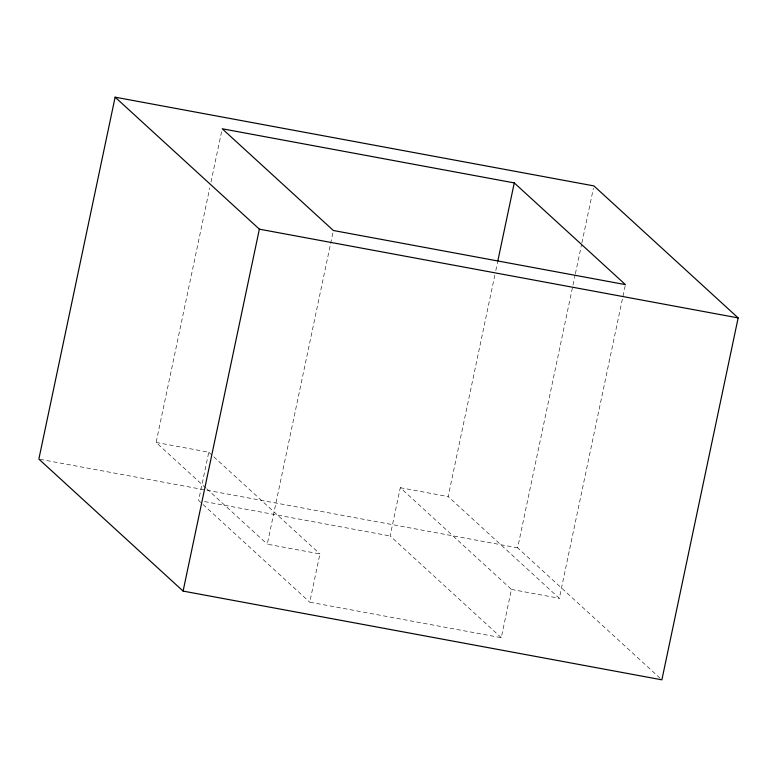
<?xml version="1.0" encoding="UTF-8"?>
<svg xmlns="http://www.w3.org/2000/svg" width="777" height="777" viewBox="0 0 777 777"><rect width="100%" height="100%" fill="white"/><g stroke="black" fill="none" stroke-linecap="round" stroke-linejoin="round"><path stroke-width="0.58" stroke-dasharray="3.88 2.91" d="M205.905 488.024L156.109 442.453L209.741 187.966M210.985 182.051L221.707 131.148M156.109 442.453L208.78 452.214L198.611 500.466L202.166 503.719M501.272 637.684L390.122 535.965L400.291 487.703L511.441 589.422L501.272 637.684L309.761 602.185L319.93 553.933L267.269 544.172L333.119 231.682M625.174 285.81L559.323 598.3L448.164 496.581L494.813 275.233M495.813 270.503L497.552 262.218M660.1 678.204L517.637 547.834L575.145 274.903M575.398 273.718L581.652 244.046M581.895 242.861L593.405 188.277M400.291 487.703L448.164 496.581M40.045 459.314L517.637 547.834M204.555 501.573L390.122 535.965M511.441 589.422L559.323 598.3M208.78 452.214L319.93 553.933M206.799 488.83L267.269 544.172M203.05 504.535L309.761 602.185"/><path stroke-width="1.17" d="M115.122 97.174L38.85 459.09L183.1 591.093L661.878 679.826L738.15 317.91L593.9 185.907L115.122 97.174L259.363 229.166L738.15 317.91M183.1 591.093L259.363 229.166M497.804 261.033L514.267 182.916L222.212 128.778L333.362 230.497L625.427 284.625L514.267 182.916"/></g></svg>
